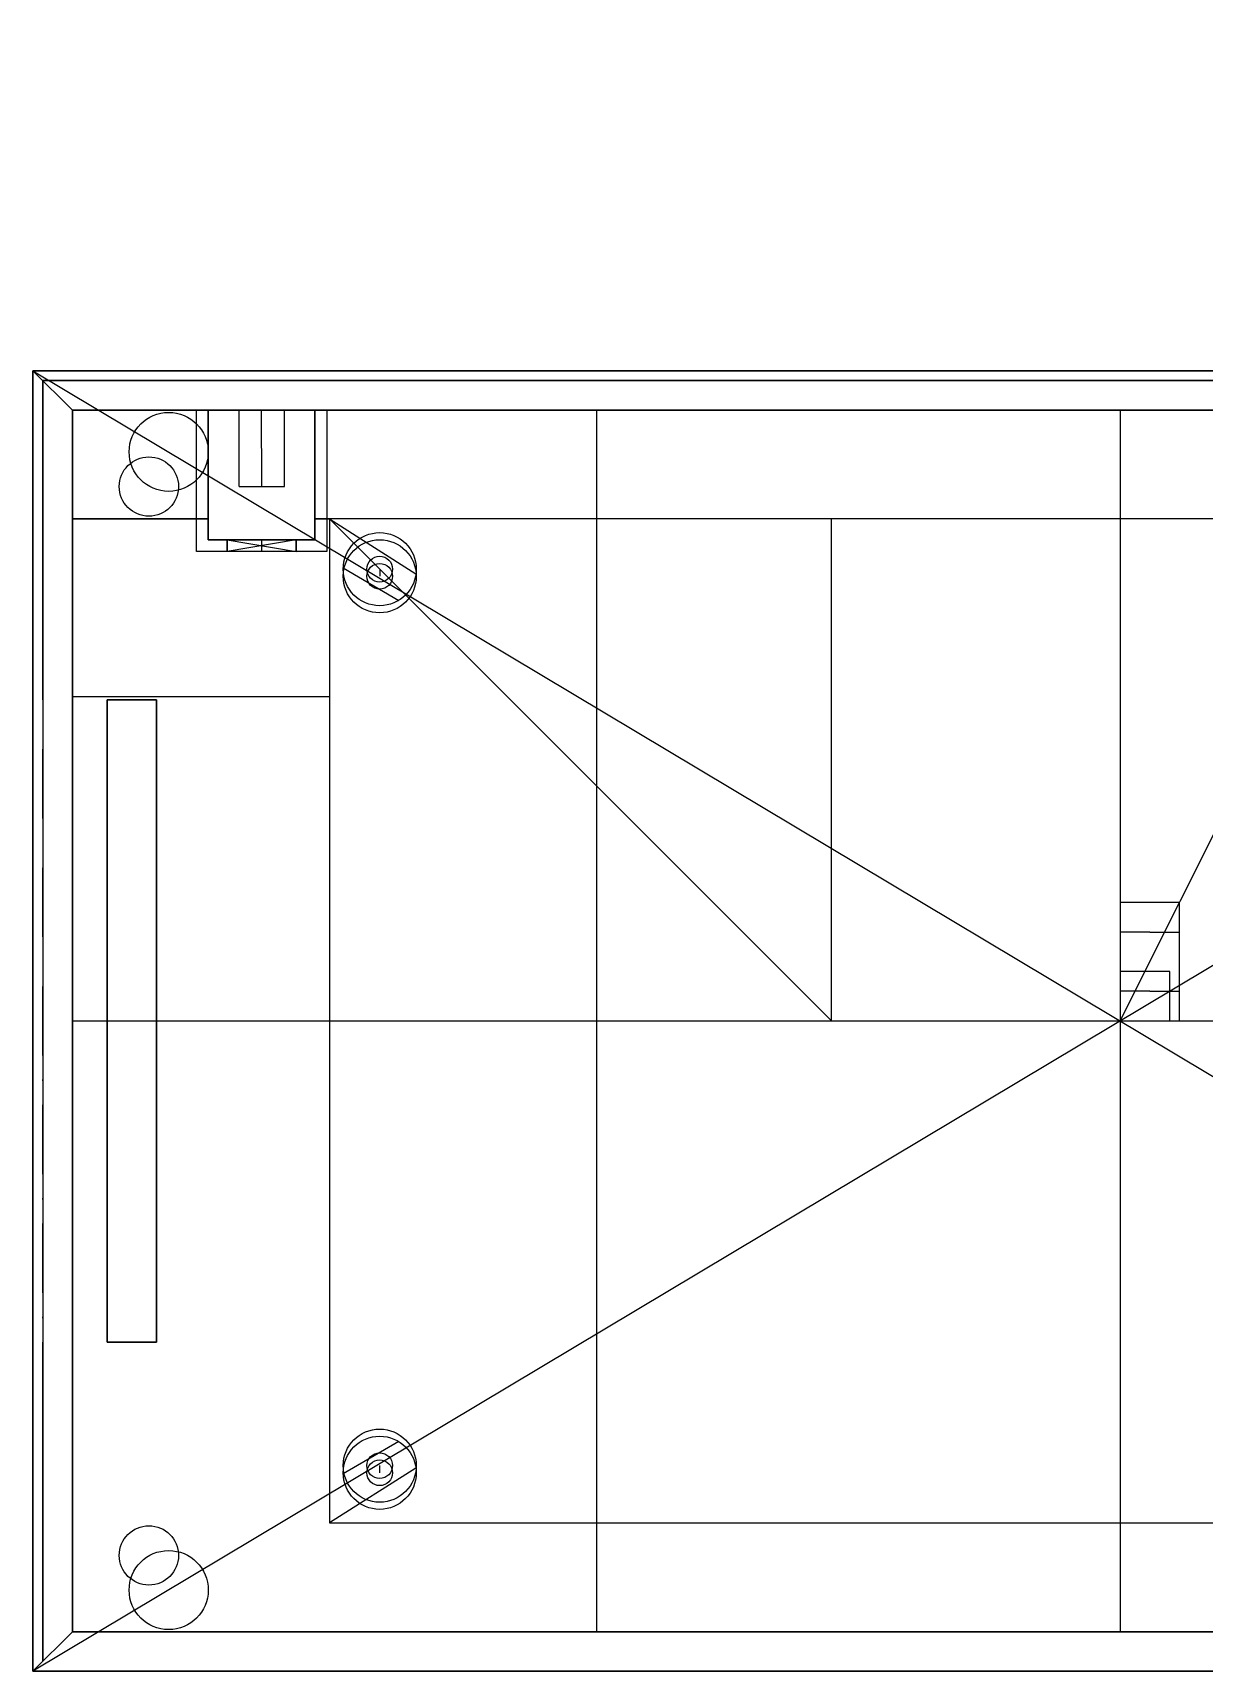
# Model space of a CAD drawing. Header units: centimetres. Extents: x -11 to 11, y -6.6 to 10.
# Drawn here: x -11 to 0.85, y -6.58 to 10 of the extents above; entities that cross this region are included whole.
import ezdxf

# ---------------------------------------------------------------- set-up
doc = ezdxf.new("R2010")
doc.units = ezdxf.units.CM
doc.header["$MEASUREMENT"] = 0
for name, color, linetype in [('Unteres Gehäuse v20_Sketch11', 7, 'Continuous'), ('Unteres Gehäuse v20_Sketch15', 7, 'Continuous'), ('Unteres Gehäuse v20_Sketch16', 7, 'Continuous'), ('Unteres Gehäuse v20_Sketch18', 7, 'Continuous'), ('Unteres Gehäuse v20_Sketch19', 7, 'Continuous'), ('Unteres Gehäuse v20_Sketch2', 7, 'Continuous'), ('Unteres Gehäuse v20_Sketch20', 7, 'Continuous'), ('Unteres Gehäuse v20_Sketch21', 7, 'Continuous'), ('Unteres Gehäuse v20_Sketch24', 7, 'Continuous'), ('Unteres Gehäuse v20_Sketch25', 7, 'Continuous'), ('Unteres Gehäuse v20_Sketch27', 7, 'Continuous'), ('Unteres Gehäuse v20_Sketch28', 7, 'Continuous'), ('Unteres Gehäuse v20_Sketch3', 7, 'Continuous'), ('Unteres Gehäuse v20_Sketch30', 7, 'Continuous'), ('Unteres Gehäuse v20_Sketch31', 7, 'Continuous'), ('Unteres Gehäuse v20_Sketch32', 7, 'Continuous'), ('Unteres Gehäuse v20_Sketch33', 7, 'Continuous'), ('Unteres Gehäuse v20_Sketch4', 7, 'Continuous'), ('Unteres Gehäuse v20_Sketch40', 7, 'Continuous'), ('Unteres Gehäuse v20_Sketch42', 7, 'Continuous'), ('Unteres Gehäuse v20_Sketch5', 7, 'Continuous'), ('Unteres Gehäuse v20_Sketch7', 7, 'Continuous'), ('Unteres Gehäuse v20_Sketch9', 7, 'Continuous')]:
    doc.layers.add(name, color=color, linetype=linetype)

msp = doc.modelspace()

# ---------------------------------------------------------------- linework, layer by layer
at = {"layer": 'Unteres Gehäuse v20_Sketch11'}
for p, q in [((0, 0.5), (0, 0)), ((0.5, 0.5), (0, 0.5)), ((0.5, 0), (0.5, 0.5)), ((0, 0), (0.5, 0))]:
    msp.add_line(p, q, dxfattribs=at)
msp.add_point((0, 0), dxfattribs=at)
at = {"layer": 'Unteres Gehäuse v20_Sketch15'}
msp.add_line((0, 0), (5, 10), dxfattribs=at)
msp.add_point((0, 0), dxfattribs=at)
at = {"layer": 'Unteres Gehäuse v20_Sketch16'}
for p, q in [((-10.6, 6.18, 0.25), (0, 6.18, 0.25)), ((-10.6, 6.18, 0.25), (-10.6, -6.18, 0.25)), ((-10.6, -6.18, 0.25), (-10.6, 6.18, 0.25)), ((10.6, 6.18, 0.25), (-10.6, 6.18, 0.25)), ((-5.3, 6.18, 0.25), (-5.3, -6.18, 0.25)), ((0, 6.18, 0.25), (0, -6.18, 0.25)), ((-10.25, 3.25, 0.25), (-10.25, -3.25, 0.25)), ((-9.75, 3.25, 0.25), (-10.25, 3.25, 0.25)), ((-9.75, -3.25, 0.25), (-9.75, 3.25, 0.25)), ((-10.25, -3.25, 0.25), (-9.75, -3.25, 0.25)), ((0, -6.18, 0.25), (-10.6, -6.18, 0.25)), ((-10.6, -6.18, 0.25), (10.6, -6.18, 0.25))]:
    msp.add_line(p, q, dxfattribs=at)
for centre, radius in [((-9.827, 5.408, 0.25), 0.3), ((-7.492, 4.572, 0.25), 0.37), ((-7.492, -4.572, 0.25), 0.37), ((-9.827, -5.408, 0.25), 0.3)]:
    msp.add_circle(centre, radius, dxfattribs=at)
msp.add_point((0, 0, 0.25), dxfattribs=at)
at = {"layer": 'Unteres Gehäuse v20_Sketch18'}
for p, q in [((-11, -6.58, 2.82), (-11, 6.58, 2.82)), ((-11, 6.58), (-11, -6.58)), ((-11, 6.58, 2.32), (-11, 6.58)), ((-11, 6.58), (-11, -6.58)), ((-11, -6.58, 2.33), (-11, 6.58, 2.33)), ((-11, 6.58, 2.82), (-11, 6.58)), ((-11, 6.58, 2.32), (-11, -6.58, 2.32)), ((-11, 5.556, 1.745), (-11, 6.58, 1.745)), ((-11, 4.532, 1.16), (-11, 6.58, 1.16)), ((-11, 5.556, 1.745), (-11, 5.556, 2.33)), ((-11, 4.532, 2.32), (-11, 4.532)), ((-11, 3.35, 1.58), (-11, 3.35, 0.98)), ((-11, 3.35, 0.98), (-11, 3, 0.98)), ((-11, -3.35, 1.58), (-11, 3.35, 1.58)), ((-11, 3.35, 0.98), (-11, -3.35, 0.98)), ((-11, 3.25, 0.98), (-11, 2.75, 0.98)), ((-11, 3.25, 0.98), (-11, 3.25, 2.82)), ((-11, 2.75, 2.82), (-11, 3.25, 2.82)), ((-11, 3.25, 2.82), (-11, 3.25, 0.98)), ((-11, 3, 0.98), (-11, 3.25, 0.98)), ((-11, 3, 0.98), (-11, 1.8, 0.98)), ((-11, 3, 0.98), (-11, 2.75, 0.98)), ((-11, 2.75, 0.98), (-11, 2.75, 2.82)), ((-11, 2.75, 0.98), (-11, 2.75, 2.82)), ((-11, 2.05, 0.98), (-11, 1.55, 0.98)), ((-11, 1.8, 0.98), (-11, 2.05, 0.98)), ((-11, 2.05, 2.82), (-11, 2.05, 0.98)), ((-11, 1.55, 2.82), (-11, 2.05, 2.82)), ((-11, 1.8, 0.98), (-11, 0.6, 0.98)), ((-11, 1.8, 0.98), (-11, 1.55, 0.98)), ((-11, 1.55, 0.98), (-11, 1.55, 2.82)), ((-11, 1.55, 0.98), (-11, 1.55, 2.82)), ((-11, 0.85, 0.98), (-11, 0.35, 0.98)), ((-11, 0.35, 2.82), (-11, 0.85, 2.82)), ((-11, 0.6, 0.98), (-11, 0.85, 0.98)), ((-11, 0.85, 2.82), (-11, 0.85, 0.98)), ((-11, 0.6, 0.98), (-11, -0.6, 0.98)), ((-11, 0.6, 0.98), (-11, 0.35, 0.98)), ((-11, 0.35, 0.98), (-11, 0.35, 2.82)), ((-11, 0.35, 0.98), (-11, 0.35, 2.82)), ((-11, 0), (-11, 0, 1.28)), ((-11, 0, 2.82), (-11, 0, 2.32)), ((-11, -0.6, 0.98), (-11, -0.35, 0.98)), ((-11, -0.35, 2.82), (-11, -0.35, 0.98)), ((-11, -0.85, 2.82), (-11, -0.35, 2.82)), ((-11, -0.35, 0.98), (-11, -0.85, 0.98)), ((-11, -0.6, 0.98), (-11, -1.8, 0.98)), ((-11, -0.6, 0.98), (-11, -0.85, 0.98)), ((-11, -0.85, 0.98), (-11, -0.85, 2.82)), ((-11, -0.85, 0.98), (-11, -0.85, 2.82)), ((-11, -1.8, 0.98), (-11, -1.55, 0.98)), ((-11, -1.55, 0.98), (-11, -2.05, 0.98)), ((-11, -1.55, 2.82), (-11, -1.55, 0.98)), ((-11, -2.05, 2.82), (-11, -1.55, 2.82)), ((-11, -1.8, 0.98), (-11, -3, 0.98)), ((-11, -1.8, 0.98), (-11, -2.05, 0.98)), ((-11, -2.05, 0.98), (-11, -2.05, 2.82)), ((-11, -2.05, 0.98), (-11, -2.05, 2.82)), ((-11, -3.25, 2.82), (-11, -2.75, 2.82)), ((-11, -2.75, 2.82), (-11, -2.75, 0.98)), ((-11, -3, 0.98), (-11, -2.75, 0.98)), ((-11, -2.75, 0.98), (-11, -3.25, 0.98)), ((-11, -3, 0.98), (-11, -3.35, 0.98)), ((-11, -3, 0.98), (-11, -3.25, 0.98)), ((-11, -3.25, 0.98), (-11, -3.25, 2.82)), ((-11, -3.25, 0.98), (-11, -3.25, 2.82)), ((-11, -3.35, 0.98), (-11, -3.35, 1.58)), ((-11, -6.58), (-11, -6.58, 2.32)), ((-11, -6.58), (-11, -6.58, 2.82))]:
    msp.add_line(p, q, dxfattribs=at)
at = {"layer": 'Unteres Gehäuse v20_Sketch18', "extrusion": (-1, 0, 0)}
for centre in [(-5.556, 2.038, 11), (5.556, 2.038, 11)]:
    msp.add_circle(centre, 0.13, dxfattribs=at)
for centre, start, end in [((-6.08, 2.32, 11), 178.8423, 180), ((6.08, 2.32, 11), 0, 1.1577)]:
    msp.add_arc(centre, 0.5, start, end, dxfattribs=at)
at = {"layer": 'Unteres Gehäuse v20_Sketch18'}
for p in [(-11, 0, 1.28), (-11, 0)]:
    msp.add_point(p, dxfattribs=at)
at = {"layer": 'Unteres Gehäuse v20_Sketch19'}
for p, q in [((-11, -6.58), (0, -6.58)), ((-11, -6.58, 2.32), (-11, -6.58)), ((-11, -6.58, 2.32), (-11, -6.58)), ((0, -6.58, 2.32), (-11, -6.58, 2.32)), ((-11, -6.58), (11, -6.58)), ((11, -6.58, 2.32), (-11, -6.58, 2.32)), ((-11, -6.58, 2.32), (-5.5, -6.58)), ((-5.5, -6.58, 2.32), (-11, -6.58)), ((-5.5, -6.58, 1.16), (-11, -6.58, 1.16)), ((-8.25, -6.58, 1.16), (-8.25, -6.58, 2.32)), ((-5.5, -6.58), (-5.5, -6.58, 2.32)), ((0, -6.58), (0, -6.58, 2.32))]:
    msp.add_line(p, q, dxfattribs=at)
at = {"layer": 'Unteres Gehäuse v20_Sketch19', "extrusion": (-4.03717e-17, -1, 0)}
msp.add_circle((-8.25, 1.74, 6.58), 0.4, dxfattribs=at)
at = {"layer": 'Unteres Gehäuse v20_Sketch19'}
msp.add_point((0, -6.58), dxfattribs=at)
at = {"layer": 'Unteres Gehäuse v20_Sketch2'}
for p, q in [((-11, 6.58, 0.25), (-11, -6.58, 0.25)), ((11, 6.58, 0.25), (-11, 6.58, 0.25)), ((-8, 5.08, 0.25), (-7.492, 4.572, 0.25)), ((-2.92, 0, 0.25), (-8, 5.08, 0.25)), ((-8, 5.08, 0.25), (-8, -5.08, 0.25)), ((8, 5.08, 0.25), (-8, 5.08, 0.25)), ((-2.92, 0, 0.25), (-2.92, 5.08, 0.25)), ((0, 5.08, 0.25), (0, -5.08, 0.25)), ((-8, 0, 0.25), (-2.92, 0, 0.25)), ((-8, 0, 0.25), (8, 0, 0.25)), ((-8, -5.08, 0.25), (8, -5.08, 0.25)), ((-11, -6.58, 0.25), (11, -6.58, 0.25))]:
    msp.add_line(p, q, dxfattribs=at)
for centre, radius in [((-9.627, 5.759, 0.25), 0.4), ((-7.492, 4.572, 0.25), 0.37), ((-7.492, 4.572, 0.25), 0.13), ((-7.492, -4.572, 0.25), 0.37), ((-7.492, -4.572, 0.25), 0.13), ((-9.627, -5.759, 0.25), 0.4)]:
    msp.add_circle(centre, radius, dxfattribs=at)
msp.add_point((0, 0, 0.25), dxfattribs=at)
msp.add_point((0, 0, 0.25), dxfattribs=at)
at = {"layer": 'Unteres Gehäuse v20_Sketch20'}
for p, q in [((10.6, 6.18, 0.25), (-10.6, 6.18, 0.25)), ((-10.6, 6.18, 0.25), (-10.6, -6.18, 0.25)), ((-8, 5.08, 0.25), (-8, -5.08, 0.25)), ((-8, 5.08, 0.25), (-7.125, 4.524, 0.25)), ((8, 5.08, 0.25), (-8, 5.08, 0.25)), ((-10.25, 3.25, 0.25), (-9.75, 3.25, 0.25)), ((-10.25, -3.25, 0.25), (-10.25, 3.25, 0.25)), ((-9.75, 3.25, 0.25), (-9.75, -3.25, 0.25)), ((-9.75, -3.25, 0.25), (-10.25, -3.25, 0.25)), ((-7.125, -4.524, 0.25), (-8, -5.08, 0.25)), ((-8, -5.08, 0.25), (8, -5.08, 0.25)), ((-10.6, -6.18, 0.25), (10.6, -6.18, 0.25))]:
    msp.add_line(p, q, dxfattribs=at)
for centre, radius in [((-9.827, 5.408, 0.25), 0.3), ((-7.492, 4.572, 0.25), 0.37), ((-7.492, -4.572, 0.25), 0.37), ((-9.827, -5.408, 0.25), 0.3)]:
    msp.add_circle(centre, radius, dxfattribs=at)
msp.add_point((0, 0, 0.25), dxfattribs=at)
at = {"layer": 'Unteres Gehäuse v20_Sketch21'}
for p, q in [((-11, 6.58, 1.165), (-11, -6.58, 1.16)), ((-11, 6.58, 2.33), (-11, -6.58, 2.33)), ((-11, 6.58), (-11, -6.58)), ((-11, 3.25, 2.33), (-11, 6.58, 2.33)), ((-11, 6.58, 2.32), (-11, 6.58)), ((-11, -6.58), (-11, 6.58)), ((-11, 6.58), (-11, 6.58, 2.33)), ((-11, 2.75, 0.98), (-11, 3.25, 0.98)), ((-11, 3.25, 0.98), (-11, 3.25, 2.33)), ((-11, 3, 0.98), (-11, 3, 1.23)), ((-11, 2.75, 2.33), (-11, 2.75, 0.98)), ((-11, 2.05, 2.33), (-11, 2.75, 2.33)), ((-11, 2.05, 0.98), (-11, 2.05, 2.33)), ((-11, 1.55, 0.98), (-11, 2.05, 0.98)), ((-11, 1.8, 0.98), (-11, 1.8, 1.23)), ((-11, 1.55, 2.33), (-11, 1.55, 0.98)), ((-11, 0.85, 2.33), (-11, 1.55, 2.33)), ((-11, 0.85, 0.98), (-11, 0.85, 2.33)), ((-11, 0.35, 0.98), (-11, 0.85, 0.98)), ((-11, 0.6, 0.98), (-11, 0.6, 1.23)), ((-11, 0.35, 2.33), (-11, 0.35, 0.98)), ((-11, -0.35, 2.33), (-11, 0.35, 2.33)), ((-11, -0.35, 0.98), (-11, -0.35, 2.33)), ((-11, -0.85, 0.98), (-11, -0.35, 0.98)), ((-11, -0.6, 0.98), (-11, -0.6, 1.23)), ((-11, -1.55, 2.33), (-11, -0.85, 2.33)), ((-11, -0.85, 2.33), (-11, -0.85, 0.98)), ((-11, -1.55, 0.98), (-11, -1.55, 2.33)), ((-11, -2.05, 0.98), (-11, -1.55, 0.98)), ((-11, -1.8, 0.98), (-11, -1.8, 1.23)), ((-11, -2.05, 2.33), (-11, -2.05, 0.98)), ((-11, -2.75, 2.33), (-11, -2.05, 2.33)), ((-11, -3.25, 0.98), (-11, -2.75, 0.98)), ((-11, -2.75, 0.98), (-11, -2.75, 2.33)), ((-11, -3, 0.98), (-11, -3, 1.23)), ((-11, -6.58, 2.33), (-11, -3.25, 2.33)), ((-11, -3.25, 2.33), (-11, -3.25, 0.98)), ((-11, -6.58, 2.33), (-11, -6.58)), ((-11, -6.58), (-11, -6.58, 2.32))]:
    msp.add_line(p, q, dxfattribs=at)
at = {"layer": 'Unteres Gehäuse v20_Sketch21', "extrusion": (-1, 0, 0)}
for centre in [(-5.556, 2.038, 11), (5.556, 2.038, 11)]:
    msp.add_circle(centre, 0.13, dxfattribs=at)
for centre, radius, start, end in [((-6.08, 2.32, 11), 0.5, 178.8423, 180), ((-3, 1.23, 11), 0.25, 180, 0), ((-1.8, 1.23, 11), 0.25, 180, 0), ((-0.6, 1.23, 11), 0.25, 180, 0), ((0.6, 1.23, 11), 0.25, 180, 0), ((1.8, 1.23, 11), 0.25, 180, 0), ((3, 1.23, 11), 0.25, 180, 0), ((6.08, 2.32, 11), 0.5, 0, 1.1577)]:
    msp.add_arc(centre, radius, start, end, dxfattribs=at)
at = {"layer": 'Unteres Gehäuse v20_Sketch21'}
msp.add_point((-11, 0), dxfattribs=at)
at = {"layer": 'Unteres Gehäuse v20_Sketch24'}
for p, q in [((11, -6.58), (-11.002, -6.58)), ((-11.002, -6.58), (-11.002, -6.58, 2.833)), ((-11.002, -6.58, 2.833), (11, -6.58, 2.833)), ((-11, -6.58), (11, -6.58)), ((11, -6.58, 2.32), (-11, -6.58, 2.32)), ((-11, -6.58, 2.32), (-11, -6.58)), ((-0.001, -6.58), (-8.001, -6.58)), ((-8.001, -6.58), (7.999, -6.58)), ((7.999, -6.58, 2.833), (-8.001, -6.58, 2.833)), ((-8.001, -6.58, 2.833), (-8.001, -6.58)), ((-0.001, -6.58), (7.999, -6.58)), ((3.935, -6.58, 1.01), (0.129, -6.58, 1.01)), ((0.379, -6.58, 0.76), (0.129, -6.58, 0.76)), ((0.629, -6.58, 2.833), (0.129, -6.58, 2.833)), ((0.129, -6.58, 1.01), (0.629, -6.58, 1.01)), ((0.129, -6.58, 2.833), (0.129, -6.58, 1.01)), ((0.379, -6.58, 2.833), (0.629, -6.58, 2.833)), ((0.379, -6.58, 0.76), (0.379, -6.58, 2.833)), ((1.907, -6.58, 0.76), (0.379, -6.58, 0.76)), ((0.629, -6.58, 1.01), (0.629, -6.58, 2.833))]:
    msp.add_line(p, q, dxfattribs=at)
at = {"layer": 'Unteres Gehäuse v20_Sketch24', "extrusion": (-4.03717e-17, -1, 0)}
msp.add_circle((-8.25, 1.74, 6.58), 0.4, dxfattribs=at)
at = {"layer": 'Unteres Gehäuse v20_Sketch25'}
for p, q in [((11.019, -6.58, 3.987), (-11, -6.58, 3.987)), ((-11, -6.58, 0.01), (11.019, -6.58, 0.01)), ((11, -6.58, 2.33), (-11, -6.58, 2.33)), ((-11, -6.58, 0.01), (11, -6.58, 0.01)), ((-11, -6.58, 2.33), (-11, -6.58, 0.01)), ((-11, -6.58, 3.987), (-11, -6.58, 0.01))]:
    msp.add_line(p, q, dxfattribs=at)
at = {"layer": 'Unteres Gehäuse v20_Sketch25', "extrusion": (-4.03717e-17, -1, 0)}
msp.add_circle((-8.25, 1.75, 6.58), 0.4, dxfattribs=at)
at = {"layer": 'Unteres Gehäuse v20_Sketch25'}
msp.add_point((0, -6.58), dxfattribs=at)
at = {"layer": 'Unteres Gehäuse v20_Sketch27'}
for p, q in [((-11.002, 6.58, 0.01), (-11.002, 6.58, 3)), ((10.9, 6.58, 0.01), (-11.002, 6.58, 0.01)), ((-11.002, 6.58, 3), (10.9, 6.58, 3)), ((-11, 6.58, 0.01), (-11, 6.58, 2.33)), ((10.9, 6.58, 0.01), (-11, 6.58, 0.01)), ((-11, 6.58, 2.33), (10.9, 6.58, 2.33))]:
    msp.add_line(p, q, dxfattribs=at)
msp.add_point((0, 6.58), dxfattribs=at)
at = {"layer": 'Unteres Gehäuse v20_Sketch28'}
for p, q in [((-11, 3.25, 2.34), (-11, 6.48, 2.34)), ((-11, 6.48, 0.01), (-11, -6.48, 0.01)), ((-11, 6.48, 0.01), (-11, -6.499, 0.01)), ((-11, -6.499, 3.262), (-11, 6.48, 3.262)), ((-11, 6.48, 3.262), (-11, 6.48, 0.01)), ((-11, 6.48, 2.34), (-11, 6.48, 0.01)), ((-11, 3.25, 1.24), (-11, 3.25, 2.34)), ((-11, 2.75, 2.34), (-11, 2.75, 1.24)), ((-11, 2.05, 2.34), (-11, 2.75, 2.34)), ((-11, 2.05, 1.24), (-11, 2.05, 2.34)), ((-11, 0.85, 2.34), (-11, 1.55, 2.34)), ((-11, 1.55, 2.34), (-11, 1.55, 1.24)), ((-11, 0.85, 1.24), (-11, 0.85, 2.34)), ((-11, -0.35, 2.34), (-11, 0.35, 2.34)), ((-11, 0.35, 2.34), (-11, 0.35, 1.24)), ((-11, -0.35, 1.24), (-11, -0.35, 2.34)), ((-11, -0.607, 0.99), (-11, -0.593, 0.99)), ((-11, -0.85, 2.34), (-11, -0.85, 1.23)), ((-11, -1.55, 2.34), (-11, -0.85, 2.34)), ((-11, -1.55, 1.24), (-11, -1.55, 2.34)), ((-11, -1.807, 0.99), (-11, -1.793, 0.99)), ((-11, -2.75, 2.34), (-11, -2.05, 2.34)), ((-11, -2.05, 2.34), (-11, -2.05, 1.23)), ((-11, -2.75, 1.24), (-11, -2.75, 2.34)), ((-11, -3.007, 0.99), (-11, -2.993, 0.99)), ((-11, -6.48, 2.34), (-11, -3.25, 2.34)), ((-11, -3.25, 2.34), (-11, -3.25, 1.23)), ((-11, -6.48, 0.01), (-11, -6.48, 2.34)), ((-11, -6.499, 0.01), (-11, -6.499, 3.262))]:
    msp.add_line(p, q, dxfattribs=at)
at = {"layer": 'Unteres Gehäuse v20_Sketch28', "extrusion": (-1, 0, 0)}
for centre in [(-5.556, 2.047, 11), (5.556, 2.047, 11)]:
    msp.add_circle(centre, 0.13, dxfattribs=at)
for centre, start, end in [((-3, 1.24, 11), 180, 0), ((-1.8, 1.24, 11), 180, 0), ((-0.6, 1.24, 11), 180, 0), ((0.6, 1.24, 11), 180, 268.4126), ((0.6, 1.24, 11), 271.5874, 357.7553), ((1.8, 1.24, 11), 180, 268.4126), ((1.8, 1.24, 11), 271.5874, 357.7553), ((3, 1.24, 11), 180, 268.4126), ((3, 1.24, 11), 271.5874, 357.7553)]:
    msp.add_arc(centre, 0.25, start, end, dxfattribs=at)
at = {"layer": 'Unteres Gehäuse v20_Sketch28'}
msp.add_point((-11, 0), dxfattribs=at)
at = {"layer": 'Unteres Gehäuse v20_Sketch3'}
for p, q in [((-11, -6.58, 0.25), (-11, 6.58, 0.25)), ((11, 6.58, 0.25), (-11, 6.58, 0.25)), ((11, 6.58, 0.25), (-11, -6.58, 0.25)), ((-11, 6.58, 0.25), (11, 6.58, 0.25)), ((-11, 6.58, 0.25), (-11, -6.58, 0.25)), ((-11, 6.58, 0.25), (11, -6.58, 0.25)), ((-10.6, 6.18, 0.25), (10.6, 6.18, 0.25)), ((-10.6, -6.18, 0.25), (-10.6, 6.18, 0.25)), ((10.6, -6.18, 0.25), (-10.6, -6.18, 0.25)), ((11, -6.58, 0.25), (-11, -6.58, 0.25)), ((-11, -6.58, 0.25), (11, -6.58, 0.25))]:
    msp.add_line(p, q, dxfattribs=at)
for centre, radius in [((-9.627, 5.759, 0.25), 0.4), ((-7.492, 4.572, 0.25), 0.37), ((-7.492, -4.572, 0.25), 0.37), ((-9.627, -5.759, 0.25), 0.4)]:
    msp.add_circle(centre, radius, dxfattribs=at)
msp.add_point((0, 0, 0.25), dxfattribs=at)
msp.add_point((0, 0, 0.25), dxfattribs=at)
at = {"layer": 'Unteres Gehäuse v20_Sketch30'}
for p, q in [((-10.9, 6.48, 2.63), (-10.9, 6.48, 0.01)), ((-10.9, 6.48, 0.01), (-10.9, -6.48, 0.01)), ((-10.9, 3.25, 2.64), (-10.9, 6.472, 2.64)), ((-10.9, 5.686, 2.347), (-10.9, 5.686, 2.047)), ((-10.9, 5.686, 2.047), (-10.9, 5.686, 1.747)), ((-10.9, 5.686, 1.747), (-10.9, 5.426, 1.747)), ((-10.9, 5.426, 2.347), (-10.9, 5.686, 2.347)), ((-10.9, 5.686, 2.347), (-10.9, 5.686, 1.747)), ((-10.9, 5.556, 2.047), (-10.9, 5.686, 2.047)), ((-10.9, 5.556, 2.047), (-10.9, 5.426, 2.047)), ((-10.9, 5.426, 1.747), (-10.9, 5.426, 2.047)), ((-10.9, 5.426, 2.047), (-10.9, 5.426, 2.347)), ((-10.9, 5.426, 1.747), (-10.9, 5.426, 2.347)), ((-10.9, 3.25, 1.24), (-10.9, 3.25, 2.64)), ((-10.9, 2.75, 2.64), (-10.9, 2.75, 1.24)), ((-10.9, 2.05, 2.64), (-10.9, 2.75, 2.64)), ((-10.9, 2.05, 1.24), (-10.9, 2.05, 2.64)), ((-10.9, 0.85, 2.64), (-10.9, 1.55, 2.64)), ((-10.9, 1.55, 2.64), (-10.9, 1.55, 1.24)), ((-10.9, 0.85, 1.24), (-10.9, 0.85, 2.64)), ((-10.9, -0.35, 2.64), (-10.9, 0.35, 2.64)), ((-10.9, 0.35, 2.64), (-10.9, 0.35, 1.24)), ((-10.9, -0.35, 1.24), (-10.9, -0.35, 2.64)), ((-10.9, -0.607, 0.99), (-10.9, -0.593, 0.99)), ((-10.9, -1.55, 2.64), (-10.9, -0.85, 2.64)), ((-10.9, -0.85, 2.64), (-10.9, -0.85, 1.23)), ((-10.9, -1.55, 1.24), (-10.9, -1.55, 2.64)), ((-10.9, -1.807, 0.99), (-10.9, -1.793, 0.99)), ((-10.9, -2.05, 2.64), (-10.9, -2.05, 1.23)), ((-10.9, -2.75, 2.64), (-10.9, -2.05, 2.64)), ((-10.9, -2.75, 1.24), (-10.9, -2.75, 2.64)), ((-10.9, -3.007, 0.99), (-10.9, -2.993, 0.99)), ((-10.9, -6.472, 2.64), (-10.9, -3.25, 2.64)), ((-10.9, -3.25, 2.64), (-10.9, -3.25, 1.23)), ((-10.9, -5.556, 2.047), (-10.9, -5.426, 2.047)), ((-10.9, -5.426, 2.347), (-10.9, -5.426, 2.047)), ((-10.9, -5.686, 2.347), (-10.9, -5.426, 2.347)), ((-10.9, -5.426, 1.747), (-10.9, -5.686, 1.747)), ((-10.9, -5.426, 2.047), (-10.9, -5.426, 1.747)), ((-10.9, -5.556, 2.047), (-10.9, -5.686, 2.047)), ((-10.9, -5.686, 2.047), (-10.9, -5.686, 1.747)), ((-10.9, -5.686, 2.047), (-10.9, -5.686, 2.347)), ((-10.9, -6.48, 0.01), (-10.9, -6.48, 2.63))]:
    msp.add_line(p, q, dxfattribs=at)
at = {"layer": 'Unteres Gehäuse v20_Sketch30', "extrusion": (-1, 0, 0)}
for centre in [(-5.556, 2.047, 10.9), (-5.556, 2.047, 10.9), (5.556, 2.047, 10.9), (5.556, 2.047, 10.9)]:
    msp.add_circle(centre, 0.13, dxfattribs=at)
for centre, radius, start, end in [((-6.08, 2.33, 10.9), 0.5, 141.669, 143.1301), ((-5.556, 2.347, 10.9), 0.13, 0, 180), ((-5.556, 1.747, 10.9), 0.13, 180, 0), ((-3, 1.24, 10.9), 0.25, 180, 0), ((-1.8, 1.24, 10.9), 0.25, 180, 0), ((-0.6, 1.24, 10.9), 0.25, 180, 0), ((0.6, 1.24, 10.9), 0.25, 180, 268.4126), ((0.6, 1.24, 10.9), 0.25, 271.5874, 357.7553), ((1.8, 1.24, 10.9), 0.25, 180, 268.4126), ((1.8, 1.24, 10.9), 0.25, 271.5874, 357.7553), ((3, 1.24, 10.9), 0.25, 180, 268.4126), ((3, 1.24, 10.9), 0.25, 271.5874, 357.7553), ((5.556, 2.347, 10.9), 0.13, 0, 180), ((5.556, 1.747, 10.9), 0.13, 180, 0), ((6.08, 2.33, 10.9), 0.5, 36.8699, 38.331)]:
    msp.add_arc(centre, radius, start, end, dxfattribs=at)
at = {"layer": 'Unteres Gehäuse v20_Sketch30'}
msp.add_point((-10.9, 0), dxfattribs=at)
at = {"layer": 'Unteres Gehäuse v20_Sketch31'}
for p, q in [((-10.9, 6.48, 2.63), (10.9, 6.48, 2.63)), ((10.9, 6.48, 0.01), (-10.9, 6.48, 0.01)), ((-10.9, 6.48, 2.63), (10.9, 6.48, 2.63)), ((-10.9, 6.48, 0.01), (-10.9, 6.48, 2.63)), ((10.9, 6.48, 0.01), (-10.9, 6.48, 0.01)), ((-8.175, 6.48, 1.973), (-10.9, 6.48, 1.973)), ((-10.9, 6.48, 1.32), (0, 6.48, 1.315)), ((-10.9, 6.48, 0.01), (-10.9, 6.48, 2.63)), ((-10.138, 6.48, 2.246), (-8.938, 6.48, 2.246)), ((-8.938, 6.48, 2.246), (-10.138, 6.48, 1.046)), ((-8.938, 6.48, 1.046), (-10.138, 6.48, 1.046)), ((-10.138, 6.48, 2.246), (-8.938, 6.48, 1.046)), ((-10.138, 6.48, 1.046), (-10.138, 6.48, 2.246)), ((-9.538, 6.48, 1.973), (-9.538, 6.48, 2.63)), ((-8.938, 6.48, 2.246), (-8.938, 6.48, 1.046)), ((-8.175, 6.48, 1.973), (-8.175, 6.48, 2.63)), ((-5.45, 6.48, 1.317), (-5.45, 6.48, 2.63)), ((0, 6.48), (0, 6.48, 1.315)), ((0, 6.48, 2.63), (0, 6.48))]:
    msp.add_line(p, q, dxfattribs=at)
at = {"layer": 'Unteres Gehäuse v20_Sketch31', "extrusion": (0, 1, 0)}
msp.add_circle((9.538, 1.646, 6.48), 0.33, dxfattribs=at)
at = {"layer": 'Unteres Gehäuse v20_Sketch31'}
msp.add_point((0, 6.48), dxfattribs=at)
at = {"layer": 'Unteres Gehäuse v20_Sketch32'}
for p, q in [((-10.6, 6.18, 0.26), (-10.6, -6.18, 0.26)), ((-10.6, 6.18, 0.26), (10.6, 6.18, 0.26)), ((-10.6, 5.08, 0.26), (-10.6, 6.18, 0.26)), ((10.6, 6.18, 0.26), (-10.6, 6.18, 0.26)), ((-9.347, 4.75, 0.26), (-9.347, 6.18, 0.26)), ((-9.227, 6.18, 0.26), (-9.347, 6.18, 0.26)), ((-9.227, 6.18, 0.26), (-9.347, 6.18, 0.26)), ((-9.227, 6.18, 0.26), (-8.147, 6.18, 0.26)), ((-8.687, 6.18, 0.26), (-9.227, 6.18, 0.26)), ((-9.227, 4.87, 0.26), (-9.227, 6.18, 0.26)), ((-8.457, 6.18, 0.26), (-8.997, 6.18, 0.26)), ((-8.914, 5.408, 0.26), (-8.914, 6.18, 0.26)), ((-8.685, 5.408, 0.26), (-8.687, 6.18, 0.26)), ((-8.457, 5.408, 0.26), (-8.457, 6.18, 0.26)), ((-8.147, 6.18, 0.26), (-8.027, 6.18, 0.26)), ((-8.147, 6.18, 0.26), (-8.147, 4.87, 0.26)), ((-8.027, 6.18, 0.26), (-8.027, 4.75, 0.26)), ((-8.914, 5.408, 0.26), (-8.457, 5.408, 0.26)), ((-9.227, 5.08, 0.26), (-10.6, 5.08, 0.26)), ((-10.6, 3.28, 0.26), (-10.6, 5.08, 0.26)), ((-10.6, 5.08, 0.26), (-9.227, 5.08, 0.26)), ((-8.147, 5.08, 0.26), (-8, 5.08, 0.26)), ((10.6, 5.08, 0.26), (-8.147, 5.08, 0.26)), ((-8, 5.08, 0.26), (-8, 3.28, 0.26)), ((-8.147, 4.87, 0.26), (-9.227, 4.87, 0.26)), ((-8.337, 4.87, 0.26), (-9.037, 4.75, 0.26)), ((-9.037, 4.87, 0.26), (-8.337, 4.87, 0.26)), ((-9.037, 4.75, 0.26), (-9.037, 4.87, 0.26)), ((-9.037, 4.87, 0.26), (-8.337, 4.75, 0.26)), ((-8.687, 4.87, 0.26), (-8.687, 4.75, 0.26)), ((-8.337, 4.87, 0.26), (-8.337, 4.75, 0.26)), ((-8.027, 4.75, 0.26), (-9.347, 4.75, 0.26)), ((-8.337, 4.75, 0.26), (-9.037, 4.75, 0.26)), ((-8, 3.28, 0.26), (-10.6, 3.28, 0.26)), ((-10.25, -3.25, 0.26), (-10.25, 3.25, 0.26)), ((-10.25, 3.25, 0.26), (-9.75, 3.25, 0.26)), ((-9.75, 3.25, 0.26), (-9.75, -3.25, 0.26)), ((-9.75, -3.25, 0.26), (-10.25, -3.25, 0.26)), ((-10.6, -6.18, 0.26), (10.6, -6.18, 0.26))]:
    msp.add_line(p, q, dxfattribs=at)
for centre, radius in [((-9.827, 5.408, 0.26), 0.3), ((-7.492, 4.572, 0.26), 0.37), ((-7.492, -4.572, 0.26), 0.37), ((-9.827, -5.408, 0.26), 0.3)]:
    msp.add_circle(centre, radius, dxfattribs=at)
for p in [(-8.687, 4.81, 0.26), (0, 0, 0.26)]:
    msp.add_point(p, dxfattribs=at)
at = {"layer": 'Unteres Gehäuse v20_Sketch33'}
for p, q in [((-10.6, 6.18, 0.26), (-10.6, -6.18, 0.26)), ((-9.347, 6.18, 0.26), (-10.6, 6.18, 0.26)), ((-9.347, 4.75, 0.26), (-9.347, 6.18, 0.26)), ((-9.227, 6.18, 0.26), (-9.227, 4.87, 0.26)), ((-8.147, 6.18, 0.26), (-9.227, 6.18, 0.26)), ((-8.147, 4.87, 0.26), (-8.147, 6.18, 0.26)), ((10.6, 6.18, 0.26), (-8.027, 6.18, 0.26)), ((-8.027, 6.18, 0.26), (-8.027, 4.75, 0.26)), ((-9.227, 4.87, 0.26), (-9.037, 4.87, 0.26)), ((-9.037, 4.87, 0.26), (-9.037, 4.75, 0.26)), ((-8.337, 4.87, 0.26), (-8.147, 4.87, 0.26)), ((-8.337, 4.75, 0.26), (-8.337, 4.87, 0.26)), ((-9.037, 4.75, 0.26), (-9.347, 4.75, 0.26)), ((-8.027, 4.75, 0.26), (-8.337, 4.75, 0.26)), ((-7.492, 4.572, 0.26), (-7.492, 4.5, 0.26)), ((-10.25, -3.25, 0.26), (-10.25, 3.25, 0.26)), ((-10.25, 3.25, 0.26), (-9.75, 3.25, 0.26)), ((-9.75, 3.25, 0.26), (-9.75, -3.25, 0.26)), ((-9.75, -3.25, 0.26), (-10.25, -3.25, 0.26)), ((-7.492, -4.572, 0.26), (-7.492, -4.5, 0.26)), ((-10.6, -6.18, 0.26), (10.6, -6.18, 0.26))]:
    msp.add_line(p, q, dxfattribs=at)
for centre, radius in [((-9.827, 5.408, 0.26), 0.3), ((-7.492, 4.572, 0.26), 0.37), ((-7.492, 4.5, 0.26), 0.37), ((-7.492, 4.5, 0.26), 0.13), ((-7.492, -4.5, 0.26), 0.37), ((-7.492, -4.572, 0.26), 0.37), ((-7.492, -4.5, 0.26), 0.13), ((-9.827, -5.408, 0.26), 0.3)]:
    msp.add_circle(centre, radius, dxfattribs=at)
msp.add_point((0, 0, 0.26), dxfattribs=at)
at = {"layer": 'Unteres Gehäuse v20_Sketch4'}
for p, q in [((-10.6, 6.18, 0.25), (10.6, 6.18, 0.25)), ((10.6, 6.18, 0.25), (-10.6, 6.18, 0.25)), ((-10.6, 6.18, 0.25), (-10.6, -6.18, 0.25)), ((-10.6, -6.18, 0.25), (-10.6, 6.18, 0.25)), ((0, 6.18, 0.25), (0, -6.18, 0.25)), ((-7.862, 4.584, 0.25), (-7.3, 4.256, 0.25)), ((-10.6, 0, 0.25), (10.6, 0, 0.25)), ((-7.3, -4.256, 0.25), (-7.862, -4.584, 0.25)), ((-10.6, -6.18, 0.25), (10.6, -6.18, 0.25)), ((10.6, -6.18, 0.25), (-10.6, -6.18, 0.25))]:
    msp.add_line(p, q, dxfattribs=at)
for centre, radius in [((-9.827, 5.408, 0.25), 0.3), ((-7.492, 4.572, 0.25), 0.37), ((-7.492, -4.572, 0.25), 0.37), ((-9.827, -5.408, 0.25), 0.3)]:
    msp.add_circle(centre, radius, dxfattribs=at)
at = {"layer": 'Unteres Gehäuse v20_Sketch40'}
msp.add_point((0, 0, 1.02), dxfattribs=at)
at = {"layer": 'Unteres Gehäuse v20_Sketch42'}
msp.add_point((0, 0, 1.02), dxfattribs=at)
at = {"layer": 'Unteres Gehäuse v20_Sketch5'}
for p, q in [((-11, -6.58, 2.32), (-11, 6.58, 2.32)), ((-11, 6.58, 2.32), (-10.6, 6.18, 2.32)), ((-11, 6.58, 2.32), (-11, -6.58, 2.32)), ((11, 6.58, 2.32), (-11, 6.58, 2.32)), ((-11, 6.58, 2.32), (11, 6.58, 2.32)), ((-10.6, 6.18, 2.32), (10.6, 6.18, 2.32)), ((-10.6, -6.18, 2.32), (-10.6, 6.18, 2.32)), ((-10.6, -6.18, 2.32), (-10.6, 6.18, 2.32)), ((-10.6, 6.18, 2.32), (10.6, 6.18, 2.32)), ((-11, -6.58, 2.32), (-10.6, -6.18, 2.32)), ((10.6, -6.18, 2.32), (-10.6, -6.18, 2.32)), ((10.6, -6.18, 2.32), (-10.6, -6.18, 2.32)), ((11, -6.58, 2.32), (-11, -6.58, 2.32)), ((-11, -6.58, 2.32), (11, -6.58, 2.32))]:
    msp.add_line(p, q, dxfattribs=at)
msp.add_point((0, 0, 2.32), dxfattribs=at)
at = {"layer": 'Unteres Gehäuse v20_Sketch7'}
for p, q in [((-11, 6.58), (-11, -6.58)), ((-11, 6.58, 2.32), (-11, -6.58, 2.32)), ((-11, 6.58), (-11, 6.58, 2.32)), ((-11, -6.58), (-11, 6.58)), ((-11, -6.58, 2.33), (-11, 6.58, 2.33)), ((-11, 6.58, 2.32), (-11, 6.58)), ((-11, 3.29, 2.031), (-11, 6.58, 2.031)), ((-11, 3.29, 2.031), (-11, 3.29, 2.32)), ((-11, 0, 2.33), (-11, 0)), ((-11, 0, 1.165), (-11, -6.58, 1.16)), ((-11, -3.29, 2.038), (-11, -6.58, 2.038)), ((-11, -3.29, 2.038), (-11, -3.29, 2.33)), ((-11, -6.58), (-11, -6.58, 2.32)), ((-11, -6.58, 2.32), (-11, -6.58))]:
    msp.add_line(p, q, dxfattribs=at)
at = {"layer": 'Unteres Gehäuse v20_Sketch7', "extrusion": (-1, 0, 0)}
for centre, start, end in [((-6.08, 2.32, 11), 178.8423, 180), ((6.08, 2.32, 11), 0, 1.1577)]:
    msp.add_arc(centre, 0.5, start, end, dxfattribs=at)
at = {"layer": 'Unteres Gehäuse v20_Sketch7'}
msp.add_point((-11, 0), dxfattribs=at)
at = {"layer": 'Unteres Gehäuse v20_Sketch9'}
for p, q in [((0, 1.2), (0, 0)), ((0.6, 1.2), (0, 1.2)), ((0.6, 0), (0.6, 1.2)), ((0.3, 0.9), (0, 0.9)), ((0.3, 0.9), (0.6, 0.9)), ((0.3, 0.3), (0, 0.3)), ((0.3, 0.3), (0.6, 0.3)), ((0, 0), (0.6, 0))]:
    msp.add_line(p, q, dxfattribs=at)
msp.add_point((0, 0), dxfattribs=at)

doc.saveas('drawing.dxf')
